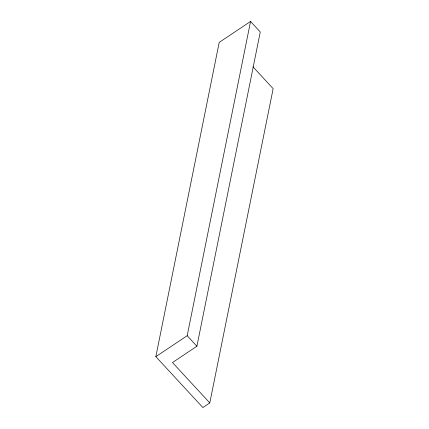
<?xml version="1.0" encoding="UTF-8"?>
<svg xmlns="http://www.w3.org/2000/svg" width="429" height="429" viewBox="0 0 429 429"><rect width="100%" height="100%" fill="white"/><g stroke="black" fill="none" stroke-linecap="round" stroke-linejoin="round"><path stroke-width="0.64" d="M155.845 356.649L219.208 42.401L250.557 21.45L260.274 31.971L196.911 346.219L172.49 362.543L209.792 402.922L202.863 407.55L155.845 356.649L187.194 335.703L250.557 21.45M209.792 402.922L273.155 88.674L252.928 66.779M187.194 335.703L196.911 346.219"/></g></svg>
